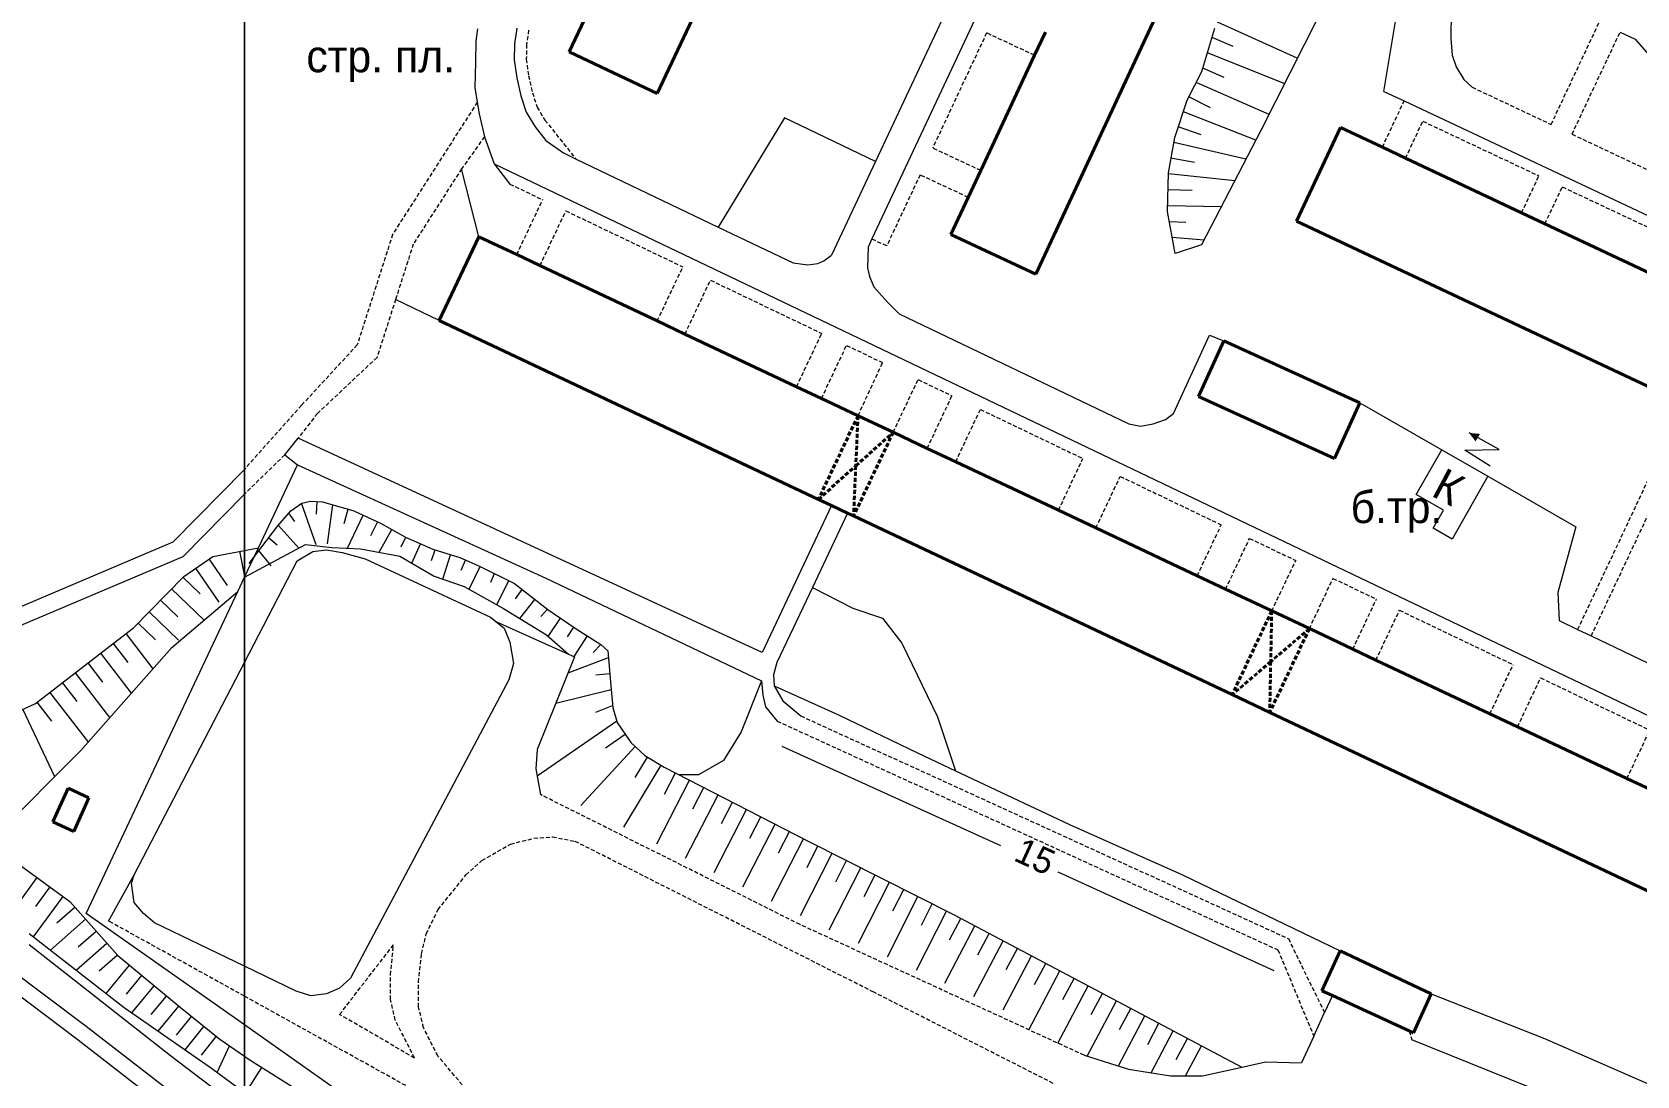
# Model space of a CAD drawing. Extents: x 1000 to 4000, y -5000 to -1000.
# Drawn here: x 1973.5 to 2173.8, y -3355.2 to -3224.9 of the extents above; entities that cross this region are included whole.
import ezdxf
from ezdxf.enums import TextEntityAlignment as Align

# ---------------------------------------------------------------- set-up
doc = ezdxf.new("R2010")
doc.units = 0
doc.header["$MEASUREMENT"] = 0
doc.linetypes.add('DASHED', pattern=[0.75, 0.5, -0.25])
for name, color, linetype in [('1', 7, 'CONTINUOUS'), ('11', 7, 'CONTINUOUS'), ('16', 7, 'CONTINUOUS'), ('17', 7, 'CONTINUOUS'), ('24', 7, 'CONTINUOUS'), ('30', 7, 'CONTINUOUS'), ('32', 7, 'CONTINUOUS'), ('37', 7, 'CONTINUOUS'), ('40', 7, 'CONTINUOUS'), ('42', 7, 'CONTINUOUS'), ('6', 7, 'CONTINUOUS')]:
    doc.layers.add(name, color=color, linetype=linetype)
doc.styles.get("Standard").update_dxf_attribs({"font": 'txt', "height": 0.2})

msp = doc.modelspace()

# ---------------------------------------------------------------- linework, layer by layer
at = {"layer": '1', "color": 253, "linetype": 'Continuous', "lineweight": 0}
for p, q in [((2000, -4000), (2000, -3000)), ((2000, -3000), (2000, -4000))]:
    msp.add_line(p, q, dxfattribs=at)
at = {"layer": '11', "color": 253, "linetype": 'Continuous', "lineweight": 0}
for p, q in [((2001.74, -3289.24), (2006.62, -3278.89)), ((2006.62, -3278.89), (2037.63, -3293.03)), ((2001.2, -3290.38), (2001.74, -3289.24)), ((2000, -3292.93), (2001.2, -3290.38)), ((2000, -3303.56), (2006.58, -3290.88)), ((2006.58, -3290.88), (2008.53, -3289.73)), ((2008.53, -3289.73), (2010.25, -3289.5)), ((2010.25, -3289.5), (2012.21, -3289.85)), ((2012.21, -3289.85), (2015.08, -3290.65)), ((2015.08, -3290.65), (2030.71, -3297.91)), ((1999.17, -3294.69), (2000, -3292.93)), ((2037.63, -3293.03), (2064.53, -3305.85)), ((1980.22, -3334.9), (1999.17, -3294.69)), ((2030.71, -3297.91), (2031.38, -3298.45)), ((2031.38, -3298.45), (2032.43, -3299.3)), ((2032.43, -3299.3), (2033.12, -3301.03)), ((2033.12, -3301.03), (2033.58, -3303.68)), ((1986.24, -3330.07), (2000, -3303.56)), ((2033.58, -3303.68), (2033.01, -3305.75)), ((2033.01, -3305.75), (2013.24, -3342.99)), ((2066.14, -3306.47), (2074.15, -3310.1)), ((2074.15, -3310.1), (2084, -3314.86)), ((2084, -3314.86), (2088.77, -3317.11)), ((2088.77, -3317.11), (2102.97, -3323.79)), ((2102.97, -3323.79), (2117.09, -3330.1)), ((1985.89, -3331.11), (1986.24, -3330.07)), ((1986.24, -3333.53), (1985.89, -3331.11)), ((2117.09, -3330.1), (2136.76, -3339.59)), ((2000, -3348.83), (1980.22, -3334.9)), ((1987.39, -3334.92), (1986.24, -3333.53)), ((1988.77, -3336.07), (1987.39, -3334.92)), ((2000, -3341.49), (1988.77, -3336.07)), ((2006.46, -3344.6), (2000, -3341.49)), ((2136.76, -3339.59), (2136.76, -3339.59)), ((2013.24, -3342.99), (2011.86, -3344.25)), ((2008.3, -3345.18), (2006.46, -3344.6)), ((2010.25, -3344.95), (2008.3, -3345.18)), ((2011.86, -3344.25), (2010.25, -3344.95)), ((2148.15, -3344.95), (2162.29, -3350.5)), ((2035.2, -3373.63), (2000, -3348.83)), ((2162.29, -3350.5), (2187.17, -3361.41))]:
    msp.add_line(p, q, dxfattribs=at)
msp.add_point((2000, -3292.93), dxfattribs=at)
at = {"layer": '16', "color": 253, "linetype": 'Continuous', "lineweight": 0}
for p, q in [((2146.28, -3282.61), (2149.47, -3277.02)), ((2149.47, -3277.02), (2155.23, -3280.32)), ((2155.23, -3280.32), (2150.75, -3288.16)), ((2149.69, -3284.56), (2146.28, -3282.61)), ((2148.4, -3286.82), (2149.69, -3284.56)), ((2150.75, -3288.16), (2148.4, -3286.82))]:
    msp.add_line(p, q, dxfattribs=at)
msp.add_lwpolyline([(2155.51, -3279.08), (2152.36, -3277.08), (2156.61, -3276.99), (2152.87, -3274.91)], dxfattribs=at)
msp.add_solid([(2152.87, -3274.91), (2153.68, -3275.97), (2154.23, -3275.04)], dxfattribs=at)
at = {"layer": '24', "color": 253, "linetype": 'Continuous', "lineweight": 0}
for p, q in [((2118.03, -3157.3), (2078.79, -3241.02)), ((2116.58, -3169.05), (2078.32, -3250.68)), ((2142.24, -3232.27), (2152.23, -3171.8)), ((2150.64, -3222.29), (2150.58, -3225.67)), ((2029.09, -3224.46), (2028.89, -3225.95)), ((2033.98, -3224.38), (2033.72, -3226.32)), ((2171.72, -3224.88), (2173.59, -3225.76)), ((2028.89, -3225.95), (2028.84, -3228.62)), ((2033.72, -3226.32), (2033.68, -3228.35)), ((2150.58, -3225.67), (2150.75, -3227.75)), ((2173.59, -3225.76), (2175.27, -3227.68)), ((2028.84, -3228.62), (2028.75, -3231.8)), ((2033.68, -3228.35), (2033.98, -3230.59)), ((2150.75, -3227.75), (2151.27, -3229.21)), ((2151.27, -3229.21), (2152.21, -3230.77)), ((2033.98, -3230.59), (2034.5, -3232.84)), ((2152.21, -3230.77), (2153.26, -3231.76)), ((2028.75, -3231.8), (2029.06, -3233.63)), ((2034.5, -3232.84), (2035.15, -3234.87)), ((2142.24, -3232.27), (2144.77, -3233.46)), ((2029.06, -3233.63), (2029.31, -3235.08)), ((2029.31, -3235.08), (2029.96, -3237.93)), ((2035.15, -3234.87), (2036.27, -3236.72)), ((2144.77, -3233.46), (2337.09, -3323.99)), ((2036.27, -3236.72), (2037.61, -3238.41)), ((2029.96, -3237.93), (2031.17, -3241.3)), ((2037.61, -3238.41), (2039.82, -3239.95)), ((2031.17, -3241.3), (2033.13, -3243.84)), ((2031.17, -3241.3), (2246.34, -3344.19)), ((2039.82, -3239.95), (2041.34, -3240.68)), ((2041.34, -3240.68), (2059.15, -3249.21)), ((2078.79, -3241.02), (2073.3, -3252.73)), ((2059.15, -3249.21), (2068.49, -3253.69)), ((2078.32, -3250.68), (2077.84, -3251.71)), ((2072.32, -3253.42), (2073.3, -3252.73)), ((2077.84, -3251.71), (2077.77, -3254.31)), ((2068.49, -3253.69), (2070.32, -3253.91)), ((2070.32, -3253.91), (2071.57, -3253.75)), ((2071.57, -3253.75), (2072.32, -3253.42)), ((2077.77, -3254.31), (2078.03, -3255.39)), ((2078.03, -3255.39), (2078.55, -3256.67)), ((2078.55, -3256.67), (2080.26, -3258.57)), ((2080.26, -3258.57), (2081.72, -3260.03)), ((2081.72, -3260.03), (2110.38, -3273.76)), ((2115.99, -3272.48), (2120.48, -3262.7)), ((2120.48, -3262.7), (2122.25, -3263.43)), ((2139.22, -3271.16), (2149.47, -3277.02)), ((2113.44, -3273.79), (2114.98, -3273.25)), ((2114.98, -3273.25), (2115.99, -3272.48)), ((2110.38, -3273.76), (2111.86, -3274.05)), ((2111.86, -3274.05), (2113.44, -3273.79)), ((2005.04, -3277.65), (2006.69, -3275.57)), ((2064.64, -3302.31), (2006.69, -3275.57)), ((2005.04, -3277.65), (2006.62, -3278.89)), ((1991.1, -3288.53), (2000, -3279.47)), ((2155.23, -3280.32), (2166.21, -3286.63)), ((1992.33, -3290.34), (2000, -3282.54)), ((2073.29, -3283.98), (2064.64, -3302.31)), ((2075.27, -3284.92), (2070.89, -3294.21)), ((2166.21, -3286.63), (2163.96, -3294.85)), ((1941.95, -3309.35), (1991.1, -3288.53)), ((1942.87, -3311.3), (1992.33, -3290.34)), ((2070.89, -3294.21), (2066.47, -3303.58)), ((2163.96, -3294.85), (2164.1, -3298.35)), ((2031.38, -3298.45), (2040.44, -3302.52)), ((2164.1, -3298.35), (2166.41, -3299.46)), ((2166.41, -3299.46), (2168.09, -3300.26)), ((2168.09, -3300.26), (2218.26, -3324.31)), ((2041.19, -3302.86), (2036.55, -3314.45)), ((2040.44, -3302.52), (2041.19, -3302.86)), ((2066.47, -3303.58), (2066.03, -3305.11)), ((2066.03, -3305.11), (2066.14, -3306.47)), ((2064.53, -3305.85), (2064.7, -3307.64)), ((2066.14, -3306.47), (2067.22, -3308.37)), ((2064.7, -3307.64), (2065.03, -3309.1)), ((2065.03, -3309.1), (2066.49, -3310.89)), ((2067.22, -3308.37), (2069.44, -3310.24)), ((2036.55, -3314.45), (2036.37, -3316.83)), ((2036.37, -3316.83), (2036.97, -3320.07)), ((1983.04, -3335.85), (1986.24, -3330.07)), ((1990.78, -3352.69), (1973.11, -3338.81)), ((2135.81, -3345.16), (2134.83, -3347.29)), ((2133.49, -3350.23), (2134.83, -3347.29)), ((2133.49, -3350.23), (2131.96, -3353.55)), ((2210.73, -3376.84), (2145.71, -3350.69)), ((2000, -3359.68), (1990.78, -3352.69)), ((2104.83, -3352.61), (2110.35, -3354.33)), ((2124.34, -3354.14), (2127.46, -3353.43)), ((2127.46, -3353.43), (2131.96, -3353.55)), ((2110.35, -3354.33), (2115.6, -3355.18)), ((2115.6, -3355.18), (2119.61, -3355.18)), ((2119.61, -3355.18), (2124.34, -3354.14))]:
    msp.add_line(p, q, dxfattribs=at)
at = {"layer": '24', "color": 253, "linetype": 'DASHED', "lineweight": 0}
for p, q in [((2035.46, -3224.63), (2035.22, -3226.44)), ((2092.64, -3224.98), (2085.91, -3239.35)), ((2098.63, -3227.77), (2092.64, -3224.98)), ((2163.11, -3236.4), (2169.12, -3223.64)), ((2165.72, -3237.62), (2171.72, -3224.88)), ((2035.22, -3226.44), (2035.18, -3228.26)), ((2035.18, -3228.26), (2035.46, -3230.32)), ((2035.46, -3230.32), (2035.95, -3232.44)), ((2035.95, -3232.44), (2036.52, -3234.24)), ((2153.26, -3231.76), (2163.11, -3236.4)), ((2029.06, -3233.63), (2018.49, -3250.13)), ((2036.52, -3234.24), (2037.51, -3235.86)), ((2142.05, -3239.25), (2144.77, -3233.46)), ((2037.51, -3235.86), (2041.34, -3240.68)), ((2144.94, -3240.61), (2147.1, -3236)), ((2147.1, -3236), (2161.59, -3242.82)), ((2029.96, -3237.93), (2027.11, -3241.93)), ((2091.92, -3242.16), (2085.91, -3239.35)), ((2165.72, -3237.62), (2244.2, -3274.57)), ((2027.11, -3241.93), (2021.07, -3251.34)), ((2084.34, -3242.7), (2080.18, -3251.55)), ((2090.36, -3245.51), (2084.34, -3242.7)), ((2159.43, -3247.43), (2161.59, -3242.82)), ((2033.13, -3243.84), (2037.22, -3245.8)), ((2162.34, -3248.8), (2164.51, -3244.2)), ((2164.51, -3244.2), (2179.11, -3251.07)), ((2033.99, -3252.65), (2037.22, -3245.8)), ((2036.89, -3254.03), (2040.12, -3247.19)), ((2040.12, -3247.19), (2054.72, -3254.18)), ((2018.49, -3250.13), (2014.08, -3263.92)), ((2021.07, -3251.34), (2018.86, -3258.24)), ((2078.32, -3250.68), (2080.18, -3251.55)), ((2051.53, -3260.94), (2054.72, -3254.18)), ((2054.99, -3262.57), (2058.17, -3255.84)), ((2058.17, -3255.84), (2072.06, -3262.49)), ((2018.86, -3258.24), (2016.55, -3265.48)), ((2068.92, -3269.14), (2072.06, -3262.49)), ((2014.08, -3263.92), (2007.13, -3271.46)), ((2072.03, -3270.61), (2075.16, -3263.98)), ((2075.16, -3263.98), (2079.66, -3266.14)), ((2016.55, -3265.48), (2009.11, -3272.49)), ((2076.59, -3272.76), (2079.66, -3266.14)), ((2080.98, -3274.83), (2084.09, -3268.26)), ((2084.09, -3268.26), (2088.32, -3270.28)), ((2085.23, -3276.84), (2088.32, -3270.28)), ((2179.7, -3271.22), (2166.41, -3299.46)), ((2007.13, -3271.46), (2000, -3279.47)), ((2009.11, -3272.49), (2006.69, -3275.57)), ((2088.78, -3278.52), (2091.86, -3271.98)), ((2091.86, -3271.98), (2104.66, -3278.11)), ((2181.38, -3272.01), (2168.09, -3300.26)), ((2005.04, -3277.65), (2000, -3282.54)), ((2101.61, -3284.57), (2104.66, -3278.11)), ((2106.28, -3286.78), (2109.32, -3280.34)), ((2109.32, -3280.34), (2121.93, -3286.39)), ((2118.93, -3292.75), (2121.93, -3286.39)), ((2122.47, -3294.42), (2125.46, -3288.08)), ((2125.46, -3288.08), (2131.24, -3290.85)), ((2128.23, -3297.14), (2131.24, -3290.85)), ((2132.93, -3299.35), (2135.88, -3293.07)), ((2135.88, -3293.07), (2141.3, -3295.67)), ((2138.35, -3301.92), (2141.3, -3295.67)), ((2141.24, -3303.28), (2144.18, -3297.05)), ((2144.18, -3297.05), (2158.37, -3303.85)), ((2155.47, -3309.99), (2158.37, -3303.85)), ((2158.91, -3311.62), (2161.8, -3305.49)), ((2161.8, -3305.49), (2175.43, -3312.02)), ((2066.49, -3310.89), (2129.01, -3339.45)), ((2069.44, -3310.24), (2130.31, -3338.05)), ((2172.57, -3318.07), (2175.43, -3312.02)), ((2069.35, -3336.29), (2036.97, -3320.07)), ((2036.11, -3325.52), (2038.46, -3325.34)), ((2038.46, -3325.34), (2041.27, -3325.9)), ((2029.65, -3328.29), (2033.21, -3326.24)), ((2033.21, -3326.24), (2036.11, -3325.52)), ((2078.55, -3344.73), (2041.27, -3325.9)), ((2027.65, -3330.1), (2029.65, -3328.29)), ((2024.15, -3334.44), (2027.65, -3330.1)), ((2022.7, -3337.46), (2024.15, -3334.44)), ((2000, -3345.24), (1983.04, -3335.85)), ((2022.1, -3339.93), (2022.7, -3337.46)), ((2104.83, -3352.61), (2069.35, -3336.29)), ((2011.87, -3347.52), (2018.61, -3338.81)), ((2018.23, -3342.57), (2018.61, -3338.81)), ((2129.01, -3339.45), (2133.49, -3350.23)), ((2130.31, -3338.05), (2134.83, -3347.29)), ((2021.73, -3343.49), (2022.1, -3339.93)), ((2018.23, -3345.64), (2018.23, -3342.57)), ((2021.73, -3346.56), (2021.73, -3343.49)), ((2020.13, -3356.4), (2000, -3345.24)), ((2100.95, -3356.12), (2078.55, -3344.73)), ((2021.24, -3352.96), (2011.87, -3347.52)), ((2018.83, -3348.23), (2018.23, -3345.64)), ((2022.34, -3349.16), (2021.73, -3346.56)), ((2021.24, -3352.96), (2018.83, -3348.23)), ((2024.15, -3352.71), (2022.34, -3349.16)), ((2145.41, -3349.56), (2145.71, -3350.69)), ((2028.15, -3357.45), (2024.15, -3352.71))]:
    msp.add_line(p, q, dxfattribs=at)
at = {"layer": '30', "color": 253, "linetype": 'Continuous', "lineweight": 0}
for p, q in [((1979.06, -3350.59), (1969.15, -3343.15)), ((2000, -3366.78), (1979.06, -3350.59))]:
    msp.add_line(p, q, dxfattribs=at)
at = {"layer": '32', "color": 253, "linetype": 'Continuous', "lineweight": 0}
for p, q in [((1980.25, -3349.02), (1970.33, -3341.58)), ((2000, -3364.29), (1980.25, -3349.02))]:
    msp.add_line(p, q, dxfattribs=at)
at = {"layer": '37', "color": 253, "linetype": 'Continuous', "lineweight": 0}
for p, q in [((2134.06, -3222.92), (2126.92, -3237.08)), ((2119.5, -3229.8), (2121.14, -3224.37)), ((2131.43, -3228.14), (2121.47, -3223.65)), ((2123.41, -3226.66), (2120.79, -3225.53)), ((2129.89, -3231.32), (2120.21, -3227.45)), ((2117.68, -3233.39), (2119.5, -3229.8)), ((2127.9, -3235.14), (2118.81, -3231.17)), ((2122.3, -3230.52), (2119.64, -3229.36)), ((2120.58, -3234.32), (2117.9, -3232.96)), ((2116.13, -3238.05), (2117.68, -3233.39)), ((2126.25, -3238.37), (2117.2, -3234.83)), ((2119.42, -3237.68), (2116.57, -3236.72)), ((2126.92, -3237.08), (2119.47, -3251.44)), ((2115.33, -3242.43), (2116.13, -3238.05)), ((2125.02, -3240.74), (2116.02, -3238.64)), ((2118.61, -3241.15), (2115.66, -3240.61)), ((2115.24, -3247.27), (2115.33, -3242.43)), ((2123.62, -3243.43), (2115.33, -3242.58)), ((2118.29, -3244.64), (2115.29, -3244.58)), ((2116.17, -3252.5), (2115.24, -3247.27)), ((2121.92, -3246.7), (2115.25, -3246.58)), ((2117.51, -3248.64), (2115.47, -3248.56)), ((2119.78, -3250.83), (2115.82, -3250.53)), ((2119.47, -3251.44), (2116.17, -3252.5)), ((2007.14, -3283.69), (2008.23, -3283.43)), ((2008.23, -3283.43), (2009.74, -3283.52)), ((2004.15, -3286.5), (2005.79, -3284.65)), ((2006.27, -3285.99), (2005.55, -3284.93)), ((2005.79, -3284.65), (2007.14, -3283.69)), ((2008.96, -3288.89), (2007.12, -3283.7)), ((2009, -3285.07), (2009.08, -3283.48)), ((2009.74, -3283.52), (2013.65, -3284.65)), ((2010.36, -3288.78), (2011.03, -3283.89)), ((2012.46, -3286.24), (2012.95, -3284.45)), ((2012.88, -3289.29), (2014.8, -3285.19)), ((2013.65, -3284.65), (2016.97, -3286.2)), ((2000.58, -3291.2), (2004.15, -3286.5)), ((2006.83, -3289.34), (2004.22, -3286.42)), ((2015.76, -3287.71), (2016.61, -3286.04)), ((2016.83, -3289.81), (2018.38, -3286.97)), ((2016.97, -3286.2), (2020.12, -3287.92)), ((2000, -3292.93), (2007.61, -3288.86)), ((2000, -3289.58), (2001.74, -3289.24)), ((2004.06, -3288.93), (2003, -3288.01)), ((2007.61, -3288.86), (2010.89, -3289.2)), ((2010.89, -3289.2), (2014.5, -3289.37)), ((2014.5, -3289.37), (2019.38, -3290.29)), ((2019.58, -3289.14), (2020.13, -3287.93)), ((2020.12, -3287.92), (2023.53, -3289.43)), ((2020.88, -3291.18), (2021.96, -3288.74)), ((2023.53, -3289.43), (2026.89, -3290.48)), ((1992.41, -3292.82), (1996.05, -3290.34)), ((1997.86, -3293.97), (1995.59, -3290.65)), ((1996.05, -3290.34), (2000, -3289.58)), ((2000, -3292.61), (1999.43, -3289.68)), ((2003.35, -3291.51), (2001.79, -3289.61)), ((2019.38, -3290.29), (2023.66, -3292.81)), ((2023.34, -3290.83), (2023.8, -3289.52)), ((2024.76, -3293.17), (2025.71, -3290.12)), ((2026.89, -3290.48), (2029.41, -3291.57)), ((2027.06, -3292.05), (2027.59, -3290.79)), ((1986.14, -3299.26), (1992.41, -3292.82)), ((1994.46, -3295.02), (1992.31, -3292.93)), ((1996.85, -3296.04), (1993.94, -3291.78)), ((2023.66, -3292.81), (2027.44, -3294.07)), ((2028.04, -3294.41), (2029.43, -3291.58)), ((2029.41, -3291.57), (2033.72, -3293.7)), ((2030.74, -3293.55), (2031.22, -3292.47)), ((2031.52, -3296.38), (2033.02, -3293.35)), ((1994.95, -3298.29), (1990.91, -3294.36)), ((1990.95, -3301.7), (1999.17, -3294.69)), ((2027.44, -3294.07), (2032.32, -3296.84)), ((2033.72, -3293.7), (2037.88, -3296.97)), ((2033.83, -3295.61), (2034.67, -3294.45)), ((1991.77, -3300.78), (1988.12, -3297.23)), ((1991.67, -3297.89), (1989.52, -3295.79)), ((2032.32, -3296.84), (2037.7, -3300.11)), ((2034.36, -3298.08), (2036.25, -3295.69)), ((2036.99, -3297.85), (2037.82, -3296.92)), ((2037.88, -3296.97), (2041.41, -3299.36)), ((1973.92, -3308.68), (1986.14, -3299.26)), ((1988.88, -3300.75), (1986.73, -3298.66)), ((2037.93, -3300.32), (2039.47, -3298.05)), ((2040.34, -3300.38), (2041.12, -3299.17)), ((2041.41, -3299.36), (2044.47, -3301.34)), ((1985.47, -3303.57), (1983.64, -3301.19)), ((1988.6, -3304.36), (1985.22, -3299.97)), ((2037.7, -3300.11), (2040.44, -3302.52)), ((2041.15, -3302.84), (2042.8, -3300.26)), ((2043.54, -3302.33), (2044.48, -3301.34)), ((2044.47, -3301.34), (2045.36, -3302.13)), ((1979.55, -3314.59), (1990.95, -3301.7)), ((1985.9, -3307.41), (1982.05, -3302.41)), ((2040.4, -3304.85), (2045.43, -3302.95)), ((2045.36, -3302.13), (2045.73, -3306.5)), ((1983.21, -3310.46), (1978.89, -3304.85)), ((1982.3, -3306.01), (1980.47, -3303.63)), ((2043.87, -3305.13), (2045.6, -3304.95)), ((1980.56, -3313.58), (1975.72, -3307.29)), ((1979.13, -3308.45), (1977.3, -3306.07)), ((2038.87, -3308.66), (2045.78, -3306.94)), ((2045.73, -3306.5), (2045.99, -3309.18)), ((1963.35, -3313.64), (1973.92, -3308.68)), ((1976.31, -3317.84), (1972.35, -3309.41)), ((1975.96, -3310.89), (1974.13, -3308.51)), ((2043.87, -3309.79), (2045.96, -3308.93)), ((2045.99, -3309.18), (2046.53, -3311.07)), ((2036.54, -3317.72), (2046.47, -3310.86)), ((2046.53, -3311.07), (2048.25, -3313.57)), ((2045.06, -3314.24), (2047.54, -3312.54)), ((1968, -3326.15), (1979.55, -3314.59)), ((2041.98, -3321.43), (2048.79, -3314.08)), ((2048.25, -3313.57), (2049.97, -3315.17)), ((2048.76, -3317.95), (2050.31, -3315.38)), ((2049.97, -3315.17), (2052.41, -3316.64)), ((2047.37, -3324.13), (2052.02, -3316.41)), ((2052.41, -3316.64), (2070.37, -3325.86)), ((2052.42, -3320.02), (2053.79, -3317.35)), ((2051.49, -3326.2), (2055.57, -3318.26)), ((2055.98, -3321.84), (2057.35, -3319.17)), ((2055.07, -3327.99), (2059.12, -3320.09)), ((2059.53, -3323.67), (2060.91, -3321)), ((2058.65, -3329.78), (2062.68, -3321.91)), ((2063.09, -3325.5), (2064.46, -3322.83)), ((2062.22, -3331.57), (2066.24, -3323.74)), ((2066.65, -3327.32), (2068.02, -3324.66)), ((2065.8, -3333.36), (2069.8, -3325.57)), ((2069.42, -3335.18), (2073.37, -3327.38)), ((2070.23, -3329.15), (2071.58, -3326.47)), ((2070.37, -3325.86), (2088.6, -3335.09)), ((1970.96, -3328.14), (1978.21, -3333.4)), ((2073, -3336.96), (2076.94, -3329.19)), ((2073.8, -3330.96), (2075.15, -3328.28)), ((1970.53, -3335.37), (1974.11, -3330.43)), ((2076.64, -3338.63), (2080.51, -3330.99)), ((2077.36, -3332.77), (2078.72, -3330.09)), ((1973.68, -3337.83), (1977.35, -3332.78)), ((1973.97, -3334.03), (1975.73, -3331.6)), ((1978.21, -3333.4), (1984.2, -3340.17)), ((2080.27, -3340.3), (2084.07, -3332.8)), ((2080.93, -3334.57), (2082.29, -3331.9)), ((1976.59, -3336.09), (1978.83, -3334.1)), ((2083.91, -3341.97), (2087.64, -3334.61)), ((2084.5, -3336.38), (2085.86, -3333.7)), ((2088.01, -3338.18), (2089.42, -3335.53)), ((2088.6, -3335.09), (2124.51, -3354.1)), ((1973.11, -3337.39), (1985, -3346.64)), ((1975.78, -3339.47), (1980.16, -3335.6)), ((1979.23, -3339.09), (1981.48, -3337.1)), ((2087.41, -3343.59), (2091.19, -3336.46)), ((2091.55, -3340.05), (2092.95, -3337.4)), ((1978.99, -3341.97), (1982.81, -3338.6)), ((2091.05, -3345.26), (2094.72, -3338.33)), ((2095.09, -3341.92), (2096.49, -3339.27)), ((1981.88, -3342.08), (1984.13, -3340.09)), ((1982.75, -3344.89), (1985.66, -3341.38)), ((1984.2, -3340.17), (1991.96, -3346.61)), ((2094.69, -3346.93), (2098.26, -3340.2)), ((2098.62, -3343.79), (2100.02, -3341.14)), ((1985.28, -3344.97), (1987.2, -3342.66)), ((2097.9, -3349.42), (2101.79, -3342.07)), ((2102.16, -3345.66), (2103.56, -3343.01)), ((1985.94, -3347.3), (1988.74, -3343.94)), ((1988.36, -3347.52), (1990.28, -3345.22)), ((2101.54, -3351.1), (2105.33, -3343.95)), ((2105.69, -3347.53), (2107.09, -3344.88)), ((1985, -3346.64), (1995.9, -3354.24)), ((1989.24, -3349.6), (1991.82, -3346.49)), ((1991.96, -3346.61), (1996.91, -3350.58)), ((2105.2, -3352.73), (2108.86, -3345.82)), ((2109.23, -3349.41), (2110.63, -3346.75)), ((1991.5, -3350.09), (1993.37, -3347.75)), ((1992.59, -3351.93), (1994.93, -3349)), ((2109.09, -3353.94), (2112.4, -3347.69)), ((2112.76, -3351.28), (2114.16, -3348.62)), ((1994.62, -3352.59), (1996.5, -3350.24)), ((1996.59, -3354.75), (1998.13, -3351.43)), ((1996.91, -3350.58), (2000, -3352.74)), ((2113.17, -3354.79), (2115.93, -3349.56)), ((2116.3, -3353.15), (2117.7, -3350.5)), ((2117.49, -3355.18), (2119.47, -3351.43)), ((2000, -3352.74), (2000.47, -3353.07)), ((2000.47, -3353.07), (2013.69, -3361.36)), ((1995.9, -3354.24), (2000, -3357.24)), ((2000.22, -3357.23), (2002.16, -3354.13))]:
    msp.add_line(p, q, dxfattribs=at)
at = {"layer": '40', "color": 253, "linetype": 'Continuous', "lineweight": 0}
for p, q in [((2067.41, -3235.57), (2059.15, -3249.21)), ((2078.79, -3241.02), (2067.41, -3235.57)), ((2029.25, -3250.42), (2027.11, -3241.93)), ((2024.32, -3260.87), (2018.86, -3258.24)), ((2070.89, -3294.21), (2075.94, -3296.78)), ((2075.94, -3296.78), (2079.64, -3298.04)), ((2079.64, -3298.04), (2082.08, -3301.15)), ((2082.08, -3301.15), (2086.52, -3310.36)), ((2064.53, -3305.85), (2062.02, -3312.23)), ((2086.52, -3310.36), (2088.77, -3317.11)), ((2062.02, -3312.23), (2059.8, -3315.8)), ((2067.1, -3314), (2094.36, -3326.44)), ((2059.8, -3315.8), (2056.69, -3317.58)), ((2056.69, -3317.58), (2054.24, -3317.58)), ((2101.52, -3329.71), (2128.51, -3342.03))]:
    msp.add_line(p, q, dxfattribs=at)
at = {"layer": '6', "color": 253, "linetype": 'Continuous', "lineweight": 40}
for p, q in [((2051.52, -3232.54), (2090.43, -3150.14)), ((2137.22, -3172.59), (2098.78, -3255.09)), ((2042.82, -3222.49), (2040.53, -3227.35)), ((2098.63, -3227.77), (2099.98, -3224.87)), ((2040.53, -3227.35), (2051.52, -3232.54)), ((2091.92, -3242.16), (2098.63, -3227.77)), ((2136.83, -3236.8), (2131.34, -3248.46)), ((2142.05, -3239.25), (2136.83, -3236.8)), ((2144.94, -3240.61), (2142.05, -3239.25)), ((2159.43, -3247.43), (2144.94, -3240.61)), ((2090.36, -3245.51), (2091.92, -3242.16)), ((2088.19, -3250.16), (2090.36, -3245.51)), ((2131.34, -3248.46), (2179.32, -3271.04)), ((2162.34, -3248.8), (2159.43, -3247.43)), ((2176.94, -3255.67), (2162.34, -3248.8)), ((2029.25, -3250.42), (2024.32, -3260.87)), ((2033.99, -3252.65), (2029.25, -3250.42)), ((2098.78, -3255.09), (2088.19, -3250.16)), ((2036.89, -3254.03), (2033.99, -3252.65)), ((2051.53, -3260.94), (2036.89, -3254.03)), ((2024.32, -3260.87), (2071.65, -3283.21)), ((2054.99, -3262.57), (2051.53, -3260.94)), ((2068.92, -3269.14), (2054.99, -3262.57)), ((2119.09, -3270.38), (2122.25, -3263.43)), ((2122.25, -3263.43), (2139.22, -3271.16)), ((2072.03, -3270.61), (2068.92, -3269.14)), ((2076.59, -3272.76), (2072.03, -3270.61)), ((2136.06, -3278.1), (2119.09, -3270.38)), ((2139.22, -3271.16), (2136.06, -3278.1)), ((2080.98, -3274.83), (2076.59, -3272.76)), ((2085.23, -3276.84), (2080.98, -3274.83)), ((2088.78, -3278.52), (2085.23, -3276.84)), ((2101.61, -3284.57), (2088.78, -3278.52)), ((2071.65, -3283.21), (2073.29, -3283.98)), ((2073.29, -3283.98), (2075.27, -3284.92)), ((2075.27, -3284.92), (2076.04, -3285.28)), ((2076.04, -3285.28), (2123.3, -3307.59)), ((2106.28, -3286.78), (2101.61, -3284.57)), ((2118.93, -3292.75), (2106.28, -3286.78)), ((2122.47, -3294.42), (2118.93, -3292.75)), ((2128.23, -3297.14), (2122.47, -3294.42)), ((2132.93, -3299.35), (2128.23, -3297.14)), ((2138.35, -3301.92), (2132.93, -3299.35)), ((2141.24, -3303.28), (2138.35, -3301.92)), ((2155.47, -3309.99), (2141.24, -3303.28)), ((2123.3, -3307.59), (2127.99, -3309.81)), ((2127.99, -3309.81), (2175.78, -3332.36)), ((2158.91, -3311.62), (2155.47, -3309.99)), ((2172.57, -3318.07), (2158.91, -3311.62)), ((1976.07, -3323.47), (1977.97, -3319.27)), ((1977.97, -3319.27), (1980.58, -3320.45)), ((2175.58, -3319.49), (2172.57, -3318.07)), ((1980.58, -3320.45), (1978.68, -3324.66)), ((1978.68, -3324.66), (1976.07, -3323.47)), ((2134.49, -3344.55), (2136.76, -3339.59)), ((2136.76, -3339.59), (2148.15, -3344.95)), ((2135.81, -3345.16), (2134.49, -3344.55)), ((2145.41, -3349.56), (2135.81, -3345.16)), ((2148.15, -3344.95), (2145.93, -3349.8)), ((2145.93, -3349.8), (2145.41, -3349.56))]:
    msp.add_line(p, q, dxfattribs=at)
at = {"layer": '6', "color": 253, "linetype": 'DASHED', "lineweight": 40}
for p, q in [((2076.59, -3272.76), (2071.65, -3283.21)), ((2076.59, -3272.76), (2076.31, -3279.02)), ((2080.98, -3274.83), (2076.04, -3285.28)), ((2076.31, -3279.02), (2080.98, -3274.83)), ((2071.65, -3283.21), (2076.31, -3279.02)), ((2076.31, -3279.02), (2076.04, -3285.28)), ((2128.23, -3297.14), (2123.3, -3307.59)), ((2128.23, -3297.14), (2128.11, -3303.47)), ((2132.93, -3299.35), (2127.99, -3309.81)), ((2132.93, -3299.35), (2128.11, -3303.47)), ((2128.11, -3303.47), (2123.3, -3307.59)), ((2128.11, -3303.47), (2127.99, -3309.81))]:
    msp.add_line(p, q, dxfattribs=at)

# ---------------------------------------------------------------- texts
at = {"layer": '17', "color": 253, "linetype": 'Continuous', "lineweight": 0}
for s, p in [('стр. пл.', (2017.01, -3228.49)), ('б.тр.', (2143.81, -3284.64))]:
    msp.add_text(s, height=4, dxfattribs=at).set_placement(p, align=Align.MIDDLE)
msp.add_text('К', height=4, rotation=331.9916, dxfattribs=at).set_placement((2150.31, -3281.65), align=Align.MIDDLE)
at = {"layer": '42', "color": 253, "linetype": 'Continuous', "lineweight": 0}
msp.add_text('15', height=3.2, rotation=335.2448, dxfattribs=at).set_placement((2098.69, -3327.79), align=Align.MIDDLE)

doc.saveas('drawing.dxf')
